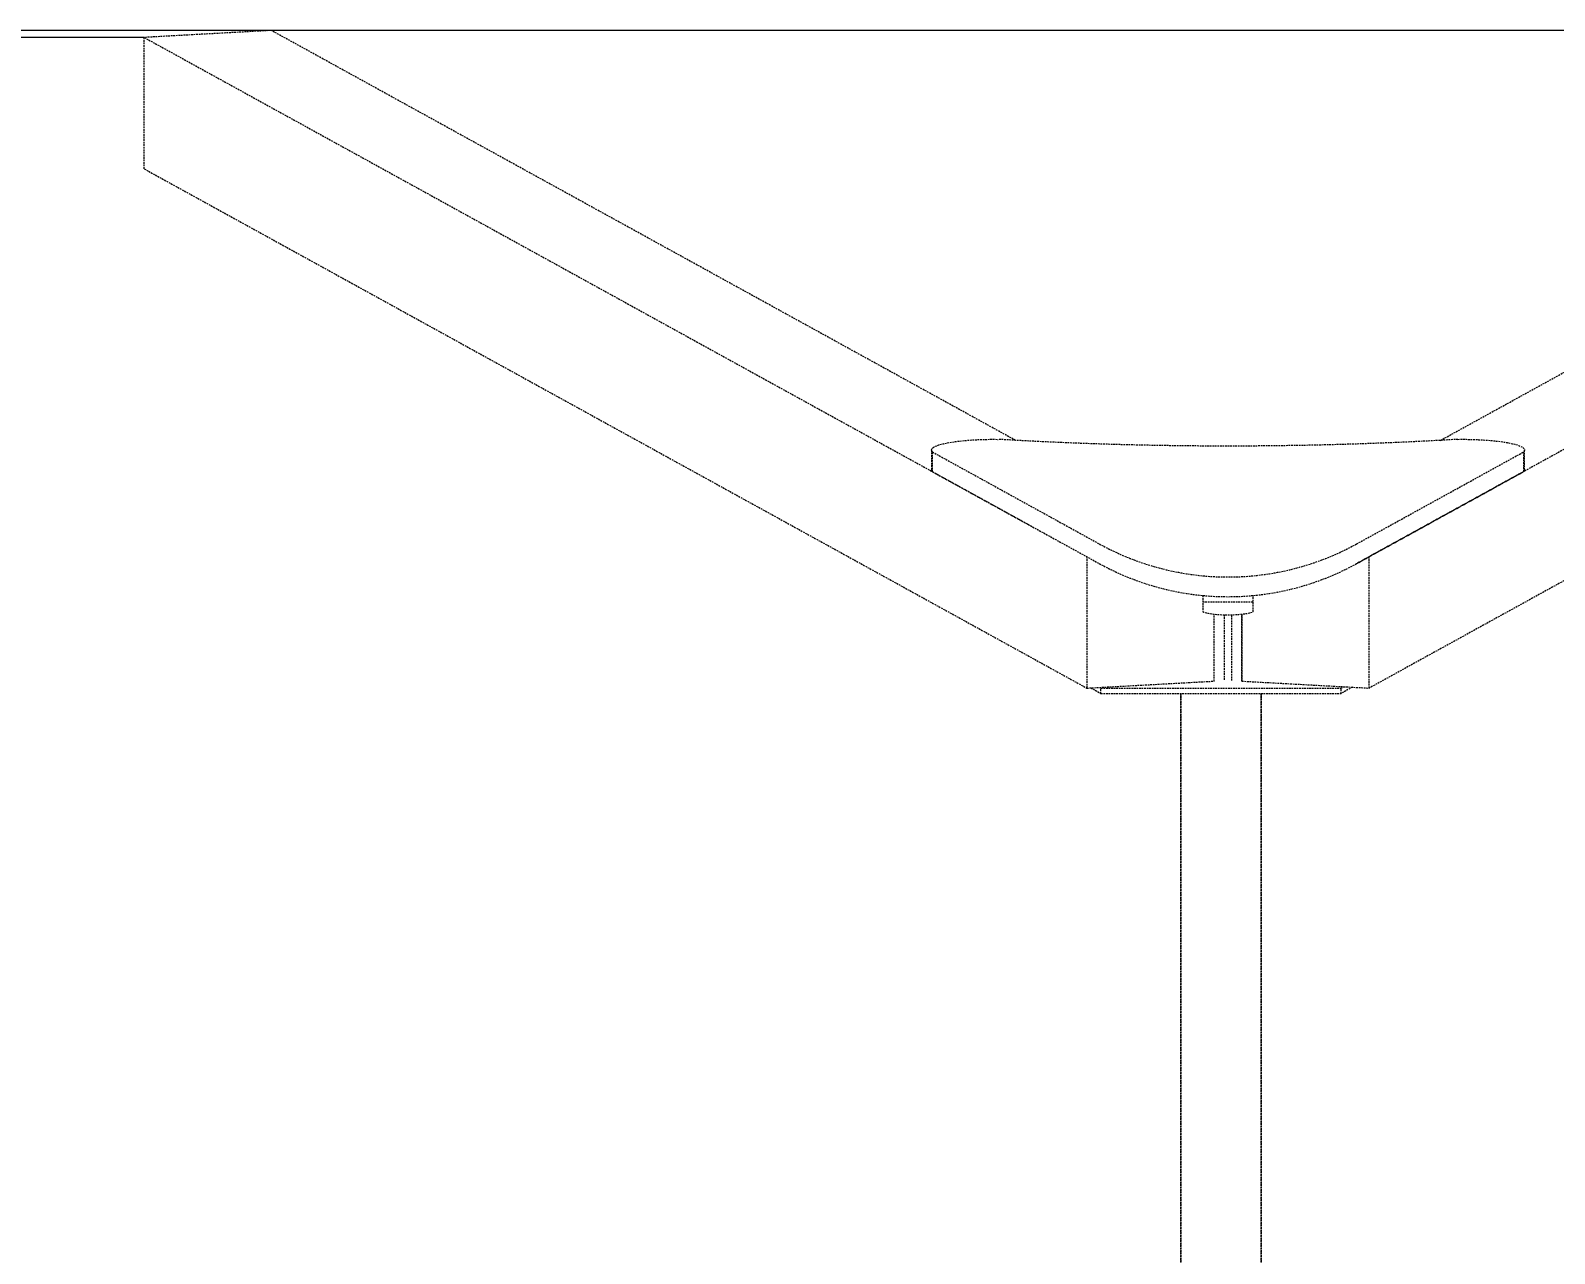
# Model space of a CAD drawing. Header units: millimetres. Extents: x -4972 to 3553, y -2855 to 2029.
# Drawn here: x -940 to 203, y 1112 to 2029 of the extents above; entities that cross this region are included whole.
import ezdxf

# ---------------------------------------------------------------- set-up
doc = ezdxf.new("R2010")
doc.units = ezdxf.units.MM
doc.linetypes.add('HIDDEN', pattern=[1.905, 1.27, -0.635])
for name, color, linetype in [('DIKOM_ЗОНА', 80, 'Continuous'), ('DIKOM_ОБЪЕКТ', 7, 'Continuous'), ('DIKOM_РАЗМЕР_ОБЪЕКТА', 7, 'Continuous')]:
    doc.layers.add(name, color=color, linetype=linetype)
doc.styles.add('style1', font='arialbd.ttf', dxfattribs={"width": 0.8})
doc.dimstyles.new('1-50', dxfattribs={"dimtxt": 300, "dimasz": 200, "dimexe": 100, "dimexo": 0, "dimgap": 100, "dimtad": 1, "dimtxsty": 'style1', "dimcen": 200, "dimclrd": 7, "dimclre": 7, "dimclrt": 7, "dimadec": 1, "dimazin": 2, "dimtfac": 1, "dimtmove": 0, "dimatfit": 2, "dimfxl": 0, "dimlwd": 25, "dimlwe": 18, "dimarcsym": 0})

# ---------------------------------------------------------------- blocks, each defined once
blk = doc.blocks.new('*D11')
at = {"layer": 'Defpoints', "color": 0, "transparency": 16777216}
for p in [(-3915.7, 2023.6), (-854.7, 2023.6), (-854.7, -1679.7)]:
    blk.add_point(p, dxfattribs=at)
at = {"layer": 'DIKOM_РАЗМЕР_ОБЪЕКТА', "color": 7, "lineweight": 18, "transparency": 16777216}
for p, q in [((-854.7, 2023.6), (-4015.7, 2023.6)), ((-854.7, -1679.7), (-4015.7, -1679.7))]:
    blk.add_line(p, q, dxfattribs=at)
at = {"layer": 'DIKOM_РАЗМЕР_ОБЪЕКТА', "color": 7, "lineweight": 25, "transparency": 16777216}
blk.add_line((-3915.7, -1479.7), (-3915.7, 1823.6), dxfattribs=at)
at = {"layer": 'DIKOM_РАЗМЕР_ОБЪЕКТА', "color": 7, "transparency": 16777216}
for points in [[(-3949, 1823.6), (-3882.3, 1823.6), (-3915.7, 2023.6)], [(-3949, -1479.7), (-3882.3, -1479.7), (-3915.7, -1679.7)]]:
    blk.add_solid(points, dxfattribs=at)
at = {"layer": 'DIKOM_РАЗМЕР_ОБЪЕКТА', "color": 7, "transparency": 16777216, "insert": (-4169, 172), "char_height": 300, "attachment_point": 5, "rotation": 90, "style": 'style1'}
blk.add_mtext('{\\fArial|b0|i0|c204|p34;3750}', dxfattribs=at)

msp = doc.modelspace()

# ---------------------------------------------------------------- linework, layer by layer
at = {"layer": 'DIKOM_ЗОНА', "color": 3, "lineweight": 15}
msp.add_line((2552.532, 2028.841), (-2647.468, 2028.841), dxfattribs=at)
at = {"layer": 'DIKOM_ОБЪЕКТ', "color": 7, "linetype": 'HIDDEN', "lineweight": 15}
for p, q in [((-759.349, 2028.841), (-854.72, 2023.619)), ((-854.72, 2023.619), (-188.42, 1656.66)), ((-854.72, 1925.138), (-854.72, 2023.619)), ((-201.557, 1721.642), (-759.349, 2028.841)), ((770.269, 2023.619), (54.258, 1629.282)), ((117.106, 1721.642), (674.897, 2028.841)), ((-854.72, 1925.138), (-148.062, 1535.952)), ((770.269, 1925.138), (63.61, 1535.952)), ((-264.521, 1714.369), (-264.521, 1699.597)), ((180.07, 1699.597), (180.07, 1714.369)), ((-263.781, 1712.936), (-138.709, 1644.054)), ((-263.781, 1698.164), (-263.781, 1712.936)), ((54.258, 1644.054), (179.33, 1712.936)), ((179.33, 1712.936), (179.33, 1698.164)), ((-263.781, 1698.164), (-138.709, 1629.282)), ((54.258, 1629.282), (179.33, 1698.164)), ((-148.062, 1634.433), (-148.062, 1535.952)), ((63.61, 1535.952), (63.61, 1634.433)), ((-61.172, 1605.37), (-61.172, 1593.253)), ((-61.172, 1600.639), (-23.279, 1600.639)), ((-23.279, 1593.253), (-23.279, 1605.37)), ((-52.69, 1541.174), (-52.69, 1591.406)), ((-52.69, 1541.174), (-52.69, 1591.406)), ((-45.06, 1590.927), (-45.06, 1541.591)), ((-39.391, 1541.591), (-39.391, 1590.927)), ((-31.761, 1541.174), (-31.761, 1591.406)), ((-31.761, 1591.406), (-31.761, 1541.174)), ((-148.062, 1535.952), (-52.69, 1541.174)), ((-145.03, 1536.118), (-137.468, 1531.953)), ((-138.524, 1536.474), (-137.468, 1535.892)), ((-137.468, 1535.892), (42.532, 1535.892)), ((-137.468, 1531.953), (-137.468, 1535.892)), ((-137.468, 1531.953), (42.532, 1531.953)), ((-77.468, 1531.953), (-77.468, -1188)), ((-77.468, -1188), (-77.468, 1531.953)), ((-31.761, 1541.174), (63.61, 1535.952)), ((-17.468, -1188), (-17.468, 1531.953)), ((-17.468, 1531.953), (-17.468, -1188)), ((42.532, 1535.892), (44.536, 1536.996)), ((51.042, 1536.64), (42.532, 1531.953)), ((42.532, 1531.953), (42.532, 1535.892))]:
    msp.add_line(p, q, dxfattribs=at)
at = {"layer": 'DIKOM_ОБЪЕКТ', "color": 7, "linetype": 'HIDDEN', "lineweight": 15, "flags": 128}
for points in [[(-263.781, 1712.936), (-264.235, 1713.475), (-264.477, 1714.018), (-264.508, 1714.563), (-264.326, 1715.107), (-263.933, 1715.647), (-263.331, 1716.182), (-262.522, 1716.708), (-261.51, 1717.224), (-260.3, 1717.726), (-258.896, 1718.213), (-257.307, 1718.683), (-255.538, 1719.133), (-253.598, 1719.561), (-251.496, 1719.965), (-249.241, 1720.344), (-246.844, 1720.695), (-244.316, 1721.017), (-241.668, 1721.309), (-238.913, 1721.57), (-236.062, 1721.797), (-233.129, 1721.99), (-230.128, 1722.149), (-227.072, 1722.271), (-223.976, 1722.358), (-220.852, 1722.408), (-217.717, 1722.422), (-214.583, 1722.398)], [(130.132, 1722.398), (120.344, 1721.824), (110.493, 1721.283), (100.583, 1720.776), (90.616, 1720.303), (80.598, 1719.864), (70.532, 1719.46), (60.422, 1719.091), (50.272, 1718.756), (40.085, 1718.456), (29.867, 1718.191), (19.62, 1717.961), (9.35, 1717.767), (-0.941, 1717.607), (-11.248, 1717.483), (-21.567, 1717.395), (-31.894, 1717.342), (-42.226, 1717.324), (-52.557, 1717.342), (-62.884, 1717.395), (-73.203, 1717.483), (-83.51, 1717.607), (-93.801, 1717.767), (-104.072, 1717.961), (-114.318, 1718.191), (-124.537, 1718.456), (-134.723, 1718.756), (-144.873, 1719.091), (-154.983, 1719.46), (-165.049, 1719.864), (-175.067, 1720.303), (-185.034, 1720.776), (-194.944, 1721.283), (-204.795, 1721.824), (-214.583, 1722.398)], [(130.132, 1722.398), (133.265, 1722.422), (136.401, 1722.408), (139.525, 1722.358), (142.621, 1722.271), (145.677, 1722.149), (148.678, 1721.99), (151.611, 1721.797), (154.461, 1721.57), (157.217, 1721.309), (159.865, 1721.017), (162.393, 1720.695), (164.79, 1720.344), (167.045, 1719.965), (169.147, 1719.561), (171.087, 1719.133), (172.856, 1718.683), (174.445, 1718.213), (175.849, 1717.726), (177.059, 1717.224), (178.071, 1716.708), (178.88, 1716.182), (179.482, 1715.647), (179.875, 1715.107), (180.057, 1714.563), (180.026, 1714.018), (179.783, 1713.475), (179.33, 1712.936)], [(-61.172, 1593.253), (-60.407, 1592.918), (-59.447, 1592.599), (-58.301, 1592.299), (-56.982, 1592.021), (-55.505, 1591.768), (-53.885, 1591.544), (-52.14, 1591.349), (-50.288, 1591.187), (-48.35, 1591.059), (-46.345, 1590.967), (-44.297, 1590.911), (-42.226, 1590.892), (-40.155, 1590.911), (-38.106, 1590.967), (-36.102, 1591.059), (-34.163, 1591.187), (-32.311, 1591.349), (-30.566, 1591.544), (-28.946, 1591.768), (-27.469, 1592.021), (-26.15, 1592.299), (-25.005, 1592.599), (-24.044, 1592.918), (-23.279, 1593.253)]]:
    msp.add_lwpolyline(points, dxfattribs=at)
at = {"layer": 'DIKOM_ОБЪЕКТ', "color": 7, "linetype": 'HIDDEN', "lineweight": 15}
for centre, radius, start, end in [((-262.35, 1699.828), 2.194, 186.04217, 229.30871), ((178.289, 1699.642), 1.808, 305.163182, 358.561988), ((-42.226, 1819.242), 200, 241.156595, 298.843399), ((-42.226, 1804.47), 200, 241.156594, 298.843406)]:
    msp.add_arc(centre, radius, start, end, dxfattribs=at)

# ---------------------------------------------------------------- dimensions: what is measured, and where the dimension line sits
at = {"layer": 'DIKOM_РАЗМЕР_ОБЪЕКТА'}
dim = msp.add_linear_dim(base=(-3915.676, 2023.619), p1=(-854.72, -1679.666), p2=(-854.72, 2023.619), angle=90, text='{\\fArial|b0|i0|c204|p34;3750}', dimstyle='1-50', dxfattribs=at)
dim.commit()
dim.dimension.update_dxf_attribs({"geometry": '*D11', "text_midpoint": (-3915.676, 171.977), "dimtype": 160})

doc.saveas('drawing.dxf')
